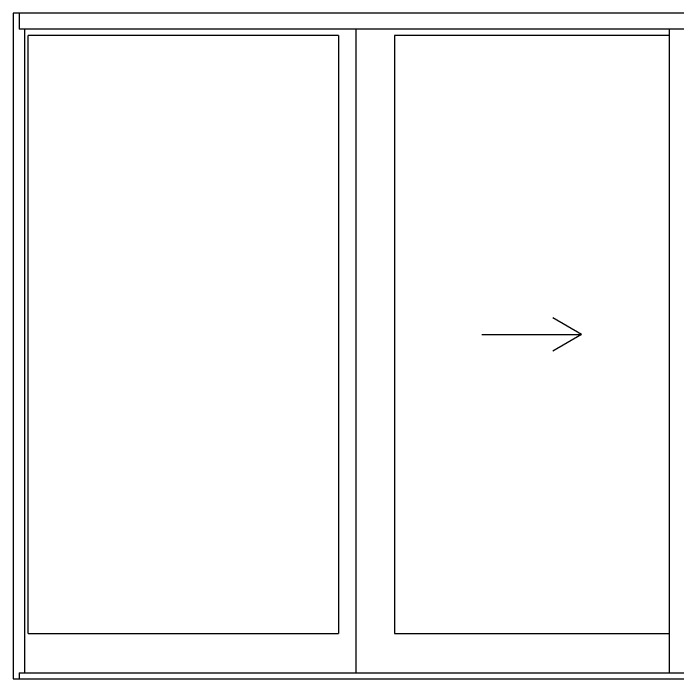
# Model space of a CAD drawing. Extents: x -239 to 68, y 0 to 111.
# Drawn here: x -89 to -9.2, y 31.3 to 111.3 of the extents above; entities that cross this region are included whole.
import ezdxf

# ---------------------------------------------------------------- set-up
doc = ezdxf.new("R2010")
doc.units = 0
doc.header["$LTSCALE"] = 0.25
doc.header["$MEASUREMENT"] = 0
doc.layers.get('0').update_dxf_attribs({"linetype": 'CONTINUOUS'})
doc.layers.add('FRAME', color=1, linetype='CONTINUOUS')
doc.layers.add('VENT', color=5, linetype='CONTINUOUS')

msp = doc.modelspace()

# ---------------------------------------------------------------- linework, layer by layer
for p, q in [((-20.721, 72.668), (-24.185, 74.668)), ((-32.721, 72.668), (-20.721, 72.668)), ((-20.721, 72.668), (-24.185, 70.668))]:
    msp.add_line(p, q)
at = {"layer": 'FRAME'}
for p, q in [((30.951, 111.286), (-89.049, 111.286)), ((-89.049, 111.286), (-89.049, 31.286)), ((-88.331, 111.286), (-88.331, 109.36)), ((30.233, 109.36), (-88.331, 109.36)), ((-87.706, 109.36), (-87.706, 31.996)), ((-89.049, 31.286), (30.951, 31.286)), ((-88.331, 31.996), (-88.331, 31.286)), ((-88.331, 31.996), (30.233, 31.996))]:
    msp.add_line(p, q, dxfattribs=at)
at = {"layer": 'VENT'}
for p, q in [((-47.887, 109.36), (-47.887, 31.996)), ((-10.211, 109.36), (-10.211, 31.996)), ((-49.961, 108.598), (-87.273, 108.598)), ((-87.273, 36.738), (-87.273, 108.598)), ((-49.961, 108.598), (-49.961, 36.738)), ((-10.211, 108.598), (-43.231, 108.598)), ((-43.231, 108.598), (-43.231, 36.738)), ((-87.273, 36.738), (-49.961, 36.738)), ((-43.231, 36.738), (-10.211, 36.738))]:
    msp.add_line(p, q, dxfattribs=at)

doc.saveas('drawing.dxf')
